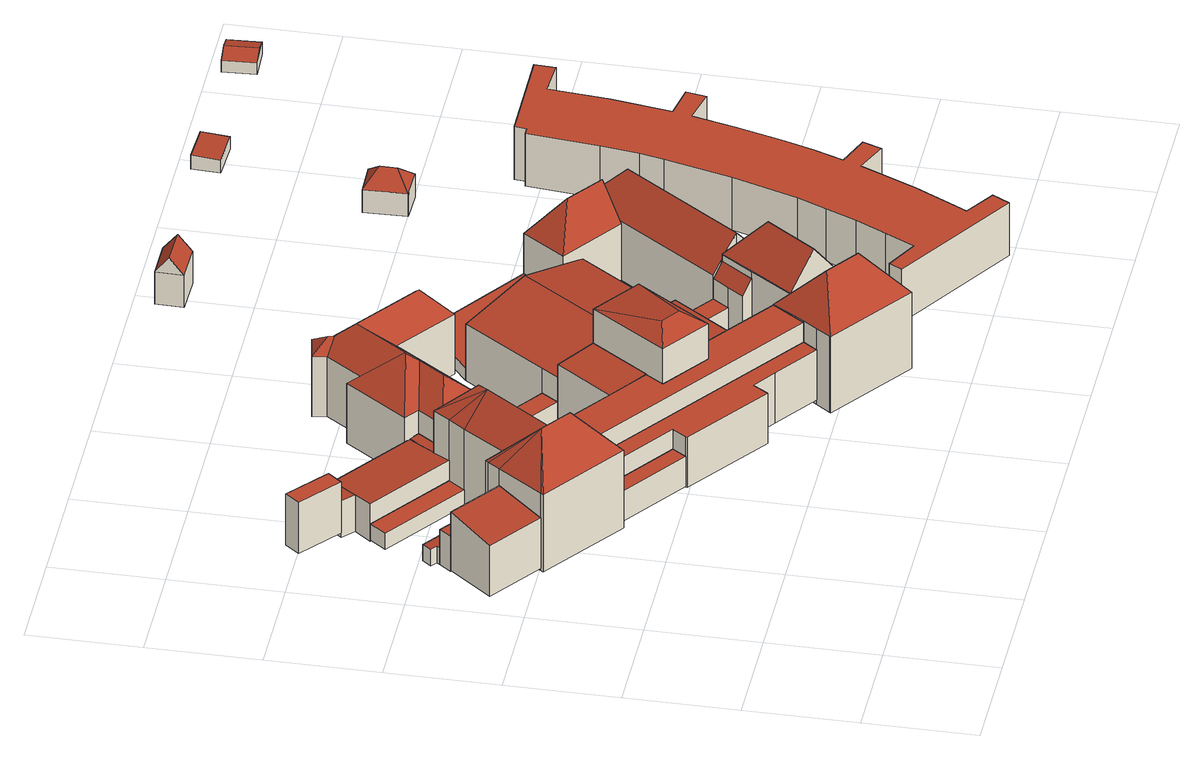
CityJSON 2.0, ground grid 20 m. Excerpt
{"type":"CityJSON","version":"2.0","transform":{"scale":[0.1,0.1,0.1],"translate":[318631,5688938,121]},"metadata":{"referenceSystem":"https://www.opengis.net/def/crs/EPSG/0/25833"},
"CityObjects":{
"building1":{"type":"Building","attributes":{"name":"Universitätsklinikum Leipzig","Dachtyp_tdc":"tdcPolyFlatRoof","Gemeindeschluessel":14713000,"Dachneigung":9.55,"QualitaetDacherkennung":46,"Geometrietyp2DReferenz":"3000","function":"31001_3051","roofType":"2100","measuredHeight":11.73},"geometry":[{"type":"MultiSurface","lod":"2","boundaries":[[[0,1,2,3]],[[1,4,5,2]],[[4,6,7,5]],[[6,0,3,7]],[[6,4,1,0]],[[3,2,5,7]]],"semantics":{"surfaces":[{"type":"WallSurface"},{"type":"RoofSurface"},{"type":"GroundSurface"}],"values":[0,0,0,0,1,2]}}]},
"building2":{"type":"Building","attributes":{"name":"Universitätsklinikum Leipzig","Dachtyp_tdc":"tdcPolyFlatRoof","Gemeindeschluessel":14713000,"Dachneigung":0,"QualitaetDacherkennung":53,"Geometrietyp2DReferenz":"3000","function":"31001_3051","roofType":"1000","measuredHeight":6.95},"geometry":[{"type":"MultiSurface","lod":"2","boundaries":[[[8,9,10,11]],[[9,12,13,10]],[[12,14,15,13]],[[14,8,11,15]],[[14,12,9,8]],[[11,10,13,15]]],"semantics":{"surfaces":[{"type":"WallSurface"},{"type":"RoofSurface"},{"type":"GroundSurface"}],"values":[0,0,0,0,1,2]}}]},
"building3":{"type":"Building","attributes":{"name":"Universitätsklinikum Leipzig","Dachtyp_tdc":"tdcPolyFlatRoof","Gemeindeschluessel":14713000,"Dachneigung":3.06,"QualitaetDacherkennung":63,"Geometrietyp2DReferenz":"3000","function":"31001_3051","roofType":"2100","measuredHeight":3.41},"geometry":[{"type":"MultiSurface","lod":"2","boundaries":[[[16,17,10,13]],[[17,18,19,10]],[[18,20,21,19]],[[20,22,23,21]],[[22,24,25,23]],[[24,26,27,25]],[[26,28,29,27]],[[28,16,13,29]],[[28,26,24,22,20,18,17,16]],[[13,10,19,21,23,25,27,29]]],"semantics":{"surfaces":[{"type":"WallSurface"},{"type":"RoofSurface"},{"type":"GroundSurface"}],"values":[0,0,0,0,0,0,0,0,1,2]}}]},
"building4":{"type":"Building","attributes":{"name":"Universitätsklinikum Leipzig","Dachtyp_tdc":"tdcPolyFlatRoof","Gemeindeschluessel":14713000,"Dachneigung":0,"QualitaetDacherkennung":56,"Geometrietyp2DReferenz":"3000","function":"31001_3051","roofType":"1000","measuredHeight":10.19},"geometry":[{"type":"MultiSurface","lod":"2","boundaries":[[[30,31,32,33]],[[31,34,35,32]],[[34,36,37,35]],[[36,38,39,37]],[[38,30,33,39]],[[38,36,34,31,30]],[[33,32,35,37,39]]],"semantics":{"surfaces":[{"type":"WallSurface"},{"type":"RoofSurface"},{"type":"GroundSurface"}],"values":[0,0,0,0,0,1,2]}}]},
"building5":{"type":"Building","attributes":{"name":"Universitätsklinikum Leipzig","Dachtyp_tdc":"tdcFreeFormRoof","Gemeindeschluessel":14713000,"Dachneigung":45.22,"QualitaetDacherkennung":53,"Geometrietyp2DReferenz":"3000","function":"31001_3051","roofType":"5000","measuredHeight":22.35},"geometry":[{"type":"MultiSurface","lod":"2","boundaries":[[[40,41,42,43]],[[41,44,45,42]],[[44,46,47,45]],[[46,48,49,47]],[[48,50,51,49]],[[50,52,53,51]],[[52,54,55,53]],[[54,56,57,55]],[[56,58,59,57]],[[58,60,61,59]],[[60,62,63,61]],[[62,64,65,63]],[[64,66,67,65]],[[66,68,69,67]],[[68,70,71,69]],[[70,72,73,71]],[[72,74,75,73]],[[74,76,77,75]],[[76,78,79,77]],[[78,40,43,79]],[[80,70,68]],[[80,72,70]],[[80,74,72]],[[80,76,74]],[[76,80,78]],[[81,82,80,68,66]],[[83,64,62]],[[84,64,83]],[[84,66,64]],[[66,84,81]],[[60,83,62]],[[83,60,58]],[[58,84,83]],[[56,84,58]],[[84,56,54]],[[82,81,84,54,52]],[[50,82,52]],[[50,85,82]],[[85,50,48]],[[46,85,48]],[[44,85,46]],[[41,85,44]],[[85,41,40]],[[80,82,85,40,78]],[[43,42,45,47,49,51,53,55,57,59,61,63,65,67,69,71,73,75,77,79]]],"semantics":{"surfaces":[{"type":"WallSurface"},{"type":"RoofSurface"},{"type":"GroundSurface"}],"values":[0,0,0,0,0,0,0,0,0,0,0,0,0,0,0,0,0,0,0,0,1,1,1,1,1,1,1,1,1,1,1,1,1,1,1,1,1,1,1,1,1,1,1,1,2]}}]},
"building6":{"type":"Building","attributes":{"name":"Universitätsklinikum Leipzig","Dachtyp_tdc":"tdcPolyFlatRoof","Gemeindeschluessel":14713000,"Dachneigung":0,"QualitaetDacherkennung":53,"Geometrietyp2DReferenz":"3000","function":"31001_3051","roofType":"1000","measuredHeight":3.16},"geometry":[{"type":"MultiSurface","lod":"2","boundaries":[[[86,87,88,89]],[[87,90,91,88]],[[90,92,93,91]],[[92,86,89,93]],[[92,90,87,86]],[[89,88,91,93]]],"semantics":{"surfaces":[{"type":"WallSurface"},{"type":"RoofSurface"},{"type":"GroundSurface"}],"values":[0,0,0,0,1,2]}}]},
"building7":{"type":"Building","attributes":{"name":"Universitätsklinikum Leipzig","Dachtyp_tdc":"tdcPolyFlatRoof","Gemeindeschluessel":14713000,"Dachneigung":0,"QualitaetDacherkennung":59,"Geometrietyp2DReferenz":"3000","function":"31001_3051","roofType":"1000","measuredHeight":6.05},"geometry":[{"type":"MultiSurface","lod":"2","boundaries":[[[94,95,96,97]],[[95,98,99,96]],[[98,100,101,99]],[[100,94,97,101]],[[100,98,95,94]],[[97,96,99,101]]],"semantics":{"surfaces":[{"type":"WallSurface"},{"type":"RoofSurface"},{"type":"GroundSurface"}],"values":[0,0,0,0,1,2]}}]},
"building8":{"type":"Building","attributes":{"name":"Universitätsklinikum Leipzig","Gemeindeschluessel":14713000,"Geometrietyp2DReferenz":"3000","function":"31001_3051","roofType":"9999"},"children":["building8-1","building8-2","building8-3"]},
"building8-1":{"type":"BuildingPart","attributes":{"Dachtyp_tdc":"tdcPolyFlatRoof","Dachneigung":3.06,"QualitaetDacherkennung":61,"Geometrietyp2DReferenz":"3000","roofType":"2100","measuredHeight":7.25},"parents":["building8"],"geometry":[{"type":"MultiSurface","lod":"2","boundaries":[[[102,103,104,105]],[[106,107,108,109]],[[106,110,111,107]],[[110,112,113,111]],[[112,102,105,113]],[[112,110,106,109,114,103,102]],[[105,104,108,107,111,113]],[[108,104,103,114,109]]],"semantics":{"surfaces":[{"type":"WallSurface"},{"type":"RoofSurface"},{"type":"GroundSurface"},{"type":"ClosureSurface"}],"values":[0,0,0,0,0,1,2,3]}}]},
"building8-2":{"type":"BuildingPart","attributes":{"Dachtyp_tdc":"tdcPolyFlatRoof","Dachneigung":3.13,"QualitaetDacherkennung":55,"Geometrietyp2DReferenz":"3000","roofType":"2100","measuredHeight":7.21},"parents":["building8"],"geometry":[{"type":"MultiSurface","lod":"2","boundaries":[[[115,116,117,118]],[[119,120,121,122,123]],[[120,115,118,121]],[[120,119,124,116,115]],[[118,117,122,121]],[[123,124,119]],[[122,117,116,124,123]]],"semantics":{"surfaces":[{"type":"WallSurface"},{"type":"RoofSurface"},{"type":"GroundSurface"},{"type":"ClosureSurface"}],"values":[0,0,0,1,2,0,3]}}]},
"building8-3":{"type":"BuildingPart","attributes":{"Dachtyp_tdc":"tdcPolyFlatRoof","Dachneigung":2.79,"QualitaetDacherkennung":72,"Geometrietyp2DReferenz":"3000","roofType":"2100","measuredHeight":7.44},"parents":["building8"],"geometry":[{"type":"MultiSurface","lod":"2","boundaries":[[[125,109,108,126]],[[127,128,104,103]],[[127,123,122,128]],[[129,130,131,117,116]],[[130,125,126,131]],[[130,129,124,123,127,103,114,109,125]],[[126,108,104,128,122,117,131]],[[103,104,108,109,114]],[[116,124,129]],[[117,122,123,124,116]]],"semantics":{"surfaces":[{"type":"WallSurface"},{"type":"RoofSurface"},{"type":"GroundSurface"},{"type":"ClosureSurface"}],"values":[0,0,0,0,0,1,2,3,0,3]}}]},
"building9":{"type":"Building","attributes":{"name":"Universitätsklinikum Leipzig","Dachtyp_tdc":"tdcPolyFlatRoof","Gemeindeschluessel":14713000,"Dachneigung":0,"QualitaetDacherkennung":62,"Geometrietyp2DReferenz":"3000","function":"31001_3051","roofType":"1000","measuredHeight":9.99},"geometry":[{"type":"MultiSurface","lod":"2","boundaries":[[[132,133,134,135]],[[133,136,137,134]],[[136,138,139,137]],[[138,140,141,139]],[[140,142,143,141]],[[142,144,145,143]],[[144,146,147,145]],[[146,148,149,147]],[[148,150,151,149]],[[150,152,153,151]],[[152,132,135,153]],[[152,150,148,146,144,142,140,138,136,133,132]],[[135,134,137,139,141,143,145,147,149,151,153]]],"semantics":{"surfaces":[{"type":"WallSurface"},{"type":"RoofSurface"},{"type":"GroundSurface"}],"values":[0,0,0,0,0,0,0,0,0,0,0,1,2]}}]},
"building10":{"type":"Building","attributes":{"name":"Universitätsklinikum Leipzig","Dachtyp_tdc":"tdcPolyFlatRoof","Gemeindeschluessel":14713000,"Dachneigung":0,"QualitaetDacherkennung":61,"Geometrietyp2DReferenz":"3000","function":"31001_3051","roofType":"1000","measuredHeight":14.05},"geometry":[{"type":"MultiSurface","lod":"2","boundaries":[[[154,155,156,157]],[[155,158,159,156]],[[158,160,161,159]],[[160,162,163,161]],[[162,164,165,163]],[[164,166,167,165]],[[166,168,169,167]],[[168,170,171,169]],[[170,172,173,171]],[[172,174,175,173]],[[174,154,157,175]],[[174,172,170,168,166,164,162,160,158,155,154]],[[157,156,159,161,163,165,167,169,171,173,175]]],"semantics":{"surfaces":[{"type":"WallSurface"},{"type":"RoofSurface"},{"type":"GroundSurface"}],"values":[0,0,0,0,0,0,0,0,0,0,0,1,2]}}]},
"building11":{"type":"Building","attributes":{"name":"Universitätsklinikum Leipzig","Dachtyp_tdc":"tdcPolyFlatRoof","Gemeindeschluessel":14713000,"Dachneigung":2.97,"QualitaetDacherkennung":73,"Geometrietyp2DReferenz":"3000","function":"31001_3051","roofType":"2100","measuredHeight":14.19},"geometry":[{"type":"MultiSurface","lod":"2","boundaries":[[[176,177,178,179]],[[177,180,181,178]],[[180,182,183,181]],[[182,176,179,183]],[[182,180,177,176]],[[179,178,181,183]]],"semantics":{"surfaces":[{"type":"WallSurface"},{"type":"RoofSurface"},{"type":"GroundSurface"}],"values":[0,0,0,0,1,2]}}]},
"building12":{"type":"Building","attributes":{"name":"Universitätsklinikum Leipzig","Dachtyp_tdc":"tdcPolyFlatRoof","Gemeindeschluessel":14713000,"Dachneigung":0,"QualitaetDacherkennung":63,"Geometrietyp2DReferenz":"3000","function":"31001_3051","roofType":"1000","measuredHeight":6.39},"geometry":[{"type":"MultiSurface","lod":"2","boundaries":[[[184,185,186,187]],[[185,188,189,186]],[[188,190,191,189]],[[190,192,193,191]],[[192,184,187,193]],[[192,190,188,185,184]],[[187,186,189,191,193]]],"semantics":{"surfaces":[{"type":"WallSurface"},{"type":"RoofSurface"},{"type":"GroundSurface"}],"values":[0,0,0,0,0,1,2]}}]},
"building13":{"type":"Building","attributes":{"name":"Universitätsklinikum Leipzig","Dachtyp_tdc":"tdcFreeFormRoof","Gemeindeschluessel":14713000,"Dachneigung":10.24,"QualitaetDacherkennung":43,"Geometrietyp2DReferenz":"3000","function":"31001_3051","roofType":"5000","measuredHeight":23.23},"geometry":[{"type":"MultiSurface","lod":"2","boundaries":[[[194,195,196,165]],[[195,197,198,196]],[[197,199,167,198]],[[199,194,165,167]],[[200,199,197]],[[201,195,194]],[[197,195,201,200]],[[199,200,201,194]],[[165,196,198,167]]],"semantics":{"surfaces":[{"type":"WallSurface"},{"type":"RoofSurface"},{"type":"GroundSurface"}],"values":[0,0,0,0,1,1,1,1,2]}}]},
"building14":{"type":"Building","attributes":{"name":"Universitätsklinikum Leipzig","Dachtyp_tdc":"tdcFreeFormRoof","Gemeindeschluessel":14713000,"Dachneigung":42.88,"QualitaetDacherkennung":9,"Geometrietyp2DReferenz":"3000","function":"31001_3051","roofType":"5000","measuredHeight":18.18},"geometry":[{"type":"MultiSurface","lod":"2","boundaries":[[[202,203,204,205]],[[203,206,207,204]],[[206,208,209,207]],[[208,210,211,209]],[[210,212,213,211]],[[212,214,215,213]],[[214,216,217,215]],[[216,218,219,217]],[[218,220,221,219]],[[220,222,223,221]],[[222,224,225,223]],[[224,226,227,225]],[[226,228,229,227]],[[228,230,231,229]],[[230,232,233,231]],[[232,234,235,233]],[[234,236,237,235]],[[236,202,205,237]],[[238,234,232]],[[239,240,238,232,230]],[[241,242,239,230,228]],[[243,241,228,226]],[[244,243,226,224]],[[245,244,224,222]],[[246,245,222,220]],[[247,246,220,218]],[[248,249,250,247,218,216]],[[249,248,214,212]],[[250,249,212,210]],[[251,242,241,243,244,245,246,247,250,210,208]],[[252,251,208,206]],[[206,203,202,252]],[[240,239,242,251,252,202,236]],[[238,240,236,234]],[[214,248,216]],[[205,204,207,209,211,213,215,217,219,221,223,225,227,229,231,233,235,237]]],"semantics":{"surfaces":[{"type":"WallSurface"},{"type":"RoofSurface"},{"type":"GroundSurface"}],"values":[0,0,0,0,0,0,0,0,0,0,0,0,0,0,0,0,0,0,1,1,1,1,1,1,1,1,1,1,1,1,1,1,1,1,0,2]}}]},
"building15":{"type":"Building","attributes":{"name":"Universitätsklinikum Leipzig","Dachtyp_tdc":"tdcPolyFlatRoof","Gemeindeschluessel":14713000,"Dachneigung":3.13,"QualitaetDacherkennung":74,"Geometrietyp2DReferenz":"3000","function":"31001_3051","roofType":"2100","measuredHeight":14.19},"geometry":[{"type":"MultiSurface","lod":"2","boundaries":[[[253,254,169,171]],[[254,255,198,169]],[[255,256,257,198]],[[256,253,171,257]],[[256,255,254,253]],[[171,169,198,257]]],"semantics":{"surfaces":[{"type":"WallSurface"},{"type":"RoofSurface"},{"type":"GroundSurface"}],"values":[0,0,0,0,1,2]}}]},
"building16":{"type":"Building","attributes":{"name":"Universitätsklinikum Leipzig","Dachtyp_tdc":"tdcGableRoof","Gemeindeschluessel":14713000,"Dachneigung":13.25,"QualitaetDacherkennung":64,"Geometrietyp2DReferenz":"3000","function":"31001_3051","roofType":"3100","measuredHeight":14.42},"geometry":[{"type":"MultiSurface","lod":"2","boundaries":[[[258,259,260,261]],[[259,262,263,260]],[[262,264,265,263]],[[264,266,267,265]],[[266,268,193,267]],[[268,269,191,193]],[[269,270,271,191]],[[270,272,273,271]],[[272,274,275,273]],[[274,276,277,275]],[[276,278,279,277]],[[278,258,261,279]],[[274,272,270,269,268,266,264]],[[264,262,259,258,278,276,274]],[[261,260,263,265,267,193,191,271,273,275,277,279]]],"semantics":{"surfaces":[{"type":"WallSurface"},{"type":"RoofSurface"},{"type":"GroundSurface"}],"values":[0,0,0,0,0,0,0,0,0,0,0,0,1,1,2]}}]},
"building17":{"type":"Building","attributes":{"name":"Universitätsklinikum Leipzig","Dachtyp_tdc":"tdcPolyFlatRoof","Gemeindeschluessel":14713000,"Dachneigung":0,"QualitaetDacherkennung":62,"Geometrietyp2DReferenz":"3000","function":"31001_3051","roofType":"1000","measuredHeight":6.31},"geometry":[{"type":"MultiSurface","lod":"2","boundaries":[[[280,281,282,283]],[[281,284,285,282]],[[281,280,286,284]],[[285,287,283,282]],[[284,286,287,285]],[[286,280,283,287]]],"semantics":{"surfaces":[{"type":"WallSurface"},{"type":"RoofSurface"},{"type":"GroundSurface"}],"values":[0,0,1,2,0,0]}}]},
"building18":{"type":"Building","attributes":{"name":"Universitätsklinikum Leipzig","Dachtyp_tdc":"tdcPolyFlatRoof","Gemeindeschluessel":14713000,"Dachneigung":0,"QualitaetDacherkennung":74,"Geometrietyp2DReferenz":"3000","function":"31001_3051","roofType":"1000","measuredHeight":2.49},"geometry":[{"type":"MultiSurface","lod":"2","boundaries":[[[288,289,277,279]],[[289,290,273,277]],[[290,291,271,273]],[[291,292,293,271]],[[292,294,295,293]],[[294,296,297,295]],[[296,298,299,297]],[[298,300,301,299]],[[300,288,279,301]],[[300,298,296,294,292,291,290,289,288]],[[279,277,273,271,293,295,297,299,301]]],"semantics":{"surfaces":[{"type":"WallSurface"},{"type":"RoofSurface"},{"type":"GroundSurface"}],"values":[0,0,0,0,0,0,0,0,0,1,2]}}]},
"building19":{"type":"Building","attributes":{"name":"Universitätsklinikum Leipzig","Gemeindeschluessel":14713000,"Geometrietyp2DReferenz":"3000","function":"31001_3051","roofType":"9999"},"children":["building19-1","building19-2","building19-3","building19-4","building19-5"]},
"building19-1":{"type":"BuildingPart","attributes":{"Dachtyp_tdc":"tdcFreeFormRoof","Dachneigung":48.96,"QualitaetDacherkennung":51,"Geometrietyp2DReferenz":"3000","roofType":"5000","measuredHeight":17.79},"parents":["building19"],"geometry":[{"type":"MultiSurface","lod":"2","boundaries":[[[302,303,304,305,306]],[[303,307,308,304]],[[307,309,310,308]],[[311,312,313,314,315,316]],[[317,318,309,307,303,319]],[[303,302,319]],[[302,320,321,312,311,322,323,317,319]],[[305,304,308,310,324,325,315,314]],[[326,318,317]],[[324,310,309,318,326]],[[311,316,327,322]],[[323,326,317]],[[324,326,323,322,327,325]],[[316,315,325,327]],[[306,320,302]],[[313,312,321]],[[306,305,314,313]],[[306,313,321,320]]],"semantics":{"surfaces":[{"type":"WallSurface"},{"type":"RoofSurface"},{"type":"GroundSurface"},{"type":"ClosureSurface"}],"values":[0,0,0,0,1,1,1,2,0,3,0,0,3,3,0,0,3,3]}}]},
"building19-2":{"type":"BuildingPart","attributes":{"Dachtyp_tdc":"tdcHipRoof","Dachneigung":47.22,"QualitaetDacherkennung":66,"Geometrietyp2DReferenz":"3000","roofType":"3200","measuredHeight":22.32},"parents":["building19"],"geometry":[{"type":"MultiSurface","lod":"2","boundaries":[[[328,329,330,331]],[[329,332,333,330]],[[332,334,335,333]],[[334,336,337,335]],[[336,338,339,337]],[[338,340,341,339]],[[340,342,343,341]],[[328,331,344,345]],[[340,338,336,334,332,346]],[[329,328,347]],[[332,329,347,346]],[[328,345,348,342,340,346,347]],[[331,330,333,335,337,339,341,343,344]],[[345,344,343,342]],[[345,342,348]]],"semantics":{"surfaces":[{"type":"WallSurface"},{"type":"RoofSurface"},{"type":"GroundSurface"},{"type":"ClosureSurface"}],"values":[0,0,0,0,0,0,0,0,1,1,1,1,2,3,3]}}]},
"building19-3":{"type":"BuildingPart","attributes":{"Dachtyp_tdc":"tdcHipAndGableRoof","Dachneigung":54.88,"QualitaetDacherkennung":74,"Geometrietyp2DReferenz":"3000","roofType":"5000","measuredHeight":17.82},"parents":["building19"],"geometry":[{"type":"MultiSurface","lod":"2","boundaries":[[[313,349,350,314]],[[349,351,352,350]],[[351,306,305,352]],[[351,349,353]],[[349,313,321,354,353]],[[306,351,353,354,320]],[[314,350,352,305]],[[314,305,306,313]],[[354,321,320]],[[320,321,313,306]]],"semantics":{"surfaces":[{"type":"WallSurface"},{"type":"RoofSurface"},{"type":"GroundSurface"},{"type":"ClosureSurface"}],"values":[0,0,0,1,1,1,2,3,0,3]}}]},
"building19-4":{"type":"BuildingPart","attributes":{"Dachtyp_tdc":"tdcHipAndGableRoof","Dachneigung":52.09,"QualitaetDacherkennung":68,"Geometrietyp2DReferenz":"3000","roofType":"5000","measuredHeight":21.6},"parents":["building19"],"geometry":[{"type":"MultiSurface","lod":"2","boundaries":[[[342,355,356,357,343]],[[358,310,309]],[[358,359,360,310]],[[359,345,344,360]],[[361,362,359,358]],[[361,363,364,365,362]],[[345,359,362,365,348]],[[342,364,363,355]],[[355,363,361,366]],[[366,361,358,318,326,323]],[[343,357,325,324,310,360,344]],[[327,356,355,366,322]],[[327,325,357,356]],[[323,322,366]],[[309,318,358]],[[310,324,326,318,309]],[[324,325,327,322,323,326]],[[343,344,345,342]],[[348,365,364,342]],[[345,348,342]]],"semantics":{"surfaces":[{"type":"WallSurface"},{"type":"RoofSurface"},{"type":"GroundSurface"},{"type":"ClosureSurface"}],"values":[0,0,0,0,1,1,1,0,0,0,2,0,3,0,0,3,3,3,0,3]}}]},
"building19-5":{"type":"BuildingPart","attributes":{"Dachtyp_tdc":"tdcPolyFlatRoof","Dachneigung":51.27,"QualitaetDacherkennung":50,"Geometrietyp2DReferenz":"3000","roofType":"2100","measuredHeight":13.64},"parents":["building19"],"geometry":[{"type":"MultiSurface","lod":"2","boundaries":[[[367,368,369,370]],[[368,316,315,369]],[[356,367,370,357]],[[356,327,316,368,367]],[[370,369,315,325,357]],[[325,315,316,327]],[[357,325,327,356]]],"semantics":{"surfaces":[{"type":"WallSurface"},{"type":"RoofSurface"},{"type":"GroundSurface"},{"type":"ClosureSurface"}],"values":[0,0,0,1,2,3,3]}}]},
"building20":{"type":"Building","attributes":{"Dachtyp_tdc":"tdcFreeFormRoof","Gemeindeschluessel":14713000,"Dachneigung":51.52,"QualitaetDacherkennung":4,"Geometrietyp2DReferenz":"3000","function":"31001_9998","roofType":"5000","measuredHeight":9.5},"geometry":[{"type":"MultiSurface","lod":"2","boundaries":[[[371,372,373,374]],[[372,375,376,373]],[[375,377,378,376]],[[377,371,374,378]],[[379,380,377,375]],[[379,375,372]],[[380,379,372,371]],[[380,371,377]],[[374,373,376,378]]],"semantics":{"surfaces":[{"type":"WallSurface"},{"type":"RoofSurface"},{"type":"GroundSurface"}],"values":[0,0,0,0,1,0,1,0,2]}}]},
"building21":{"type":"Building","attributes":{"name":"Universitätsklinikum Leipzig","Dachtyp_tdc":"tdcPolyFlatRoof","Gemeindeschluessel":14713000,"Dachneigung":0,"QualitaetDacherkennung":56,"Geometrietyp2DReferenz":"3000","function":"31001_3051","roofType":"1000","measuredHeight":10.48},"geometry":[{"type":"MultiSurface","lod":"2","boundaries":[[[381,382,383,384]],[[382,385,386,383]],[[385,387,388,386]],[[387,389,390,388]],[[389,391,392,390]],[[391,393,394,392]],[[393,395,396,394]],[[395,397,398,396]],[[397,399,400,398]],[[399,401,402,400]],[[401,403,404,402]],[[403,405,406,404]],[[405,407,408,406]],[[407,409,410,408]],[[409,411,412,410]],[[411,413,414,412]],[[413,415,416,414]],[[415,417,418,416]],[[417,419,420,418]],[[419,421,422,420]],[[421,423,424,422]],[[423,425,426,424]],[[425,427,428,426]],[[427,429,430,428]],[[429,431,432,430]],[[431,433,434,432]],[[433,435,436,434]],[[435,437,438,436]],[[437,439,440,438]],[[439,441,442,440]],[[441,443,444,442]],[[443,445,446,444]],[[445,447,448,446]],[[447,381,384,448]],[[447,445,443,441,439,437,435,433,431,429,427,425,423,421,419,417,415,413,411,409,407,405,403,401,399,397,395,393,391,389,387,385,382,381]],[[384,383,386,388,390,392,394,396,398,400,402,404,406,408,410,412,414,416,418,420,422,424,426,428,430,432,434,436,438,440,442,444,446,448]]],"semantics":{"surfaces":[{"type":"WallSurface"},{"type":"RoofSurface"},{"type":"GroundSurface"}],"values":[0,0,0,0,0,0,0,0,0,0,0,0,0,0,0,0,0,0,0,0,0,0,0,0,0,0,0,0,0,0,0,0,0,0,1,2]}}]},
"building22":{"type":"Building","attributes":{"Dachtyp_tdc":"tdcFreeFormRoof","Gemeindeschluessel":14713000,"Dachneigung":44.4,"QualitaetDacherkennung":93,"Geometrietyp2DReferenz":"3000","function":"31001_9998","roofType":"5000","measuredHeight":7.45},"geometry":[{"type":"MultiSurface","lod":"2","boundaries":[[[449,450,451,452]],[[450,453,454,451]],[[453,455,456,454]],[[455,457,458,456]],[[457,449,452,458]],[[450,449,459,460,453]],[[457,461,462]],[[459,449,457,462]],[[460,459,462,461,455]],[[455,453,460]],[[457,455,461]],[[452,451,454,456,458]]],"semantics":{"surfaces":[{"type":"WallSurface"},{"type":"RoofSurface"},{"type":"GroundSurface"}],"values":[0,0,0,0,0,1,1,1,1,0,0,2]}}]},
"building23":{"type":"Building","attributes":{"Dachtyp_tdc":"tdcPolyFlatRoof","Gemeindeschluessel":14713000,"Dachneigung":3.3,"QualitaetDacherkennung":72,"Geometrietyp2DReferenz":"3000","function":"31001_9998","roofType":"2100","measuredHeight":2.73},"geometry":[{"type":"MultiSurface","lod":"2","boundaries":[[[463,464,465,466]],[[464,467,468,465]],[[467,469,470,468]],[[469,463,466,470]],[[469,467,464,463]],[[466,465,468,470]]],"semantics":{"surfaces":[{"type":"WallSurface"},{"type":"RoofSurface"},{"type":"GroundSurface"}],"values":[0,0,0,0,1,2]}}]},
"building24":{"type":"Building","attributes":{"Dachtyp_tdc":"tdcGableRoof","Gemeindeschluessel":14713000,"Dachneigung":14.52,"QualitaetDacherkennung":56,"Geometrietyp2DReferenz":"3000","function":"31001_9998","roofType":"3100","measuredHeight":3.14},"geometry":[{"type":"MultiSurface","lod":"2","boundaries":[[[471,472,473,474]],[[472,475,476,473]],[[475,477,478,476]],[[477,471,474,478]],[[475,472,479]],[[471,477,480]],[[472,471,480,479]],[[477,475,479,480]],[[474,473,476,478]]],"semantics":{"surfaces":[{"type":"WallSurface"},{"type":"RoofSurface"},{"type":"GroundSurface"}],"values":[0,0,0,0,0,0,1,1,2]}}]}
},
"vertices":[
[6,659,137],[68,736,153],[68,736,36],[6,659,36],[158,671,153],[158,671,36],[101,591,137],[101,591,36],
[68,736,104],[85,757,104],[85,757,34],[68,736,34],[174,693,104],[174,693,34],[158,671,104],[158,671,34],
[174,693,68],[85,757,68],[89,763,67],[89,763,34],[79,771,67],[79,771,34],[91,787,66],[91,787,34],[206,705,66],[206,705,34],[193,687,67],[193,687,34],[178,698,67],[178,698,34],
[67,990,141],[88,1016,141],[88,1016,39],[67,990,39],[157,959,141],[157,959,39],[159,957,141],[159,957,39],[138,932,141],[138,932,39],
[98,587,186],[101,591,186],[101,591,32],[98,587,32],[158,671,186],[158,671,32],[174,693,186],[174,693,32],[178,698,186],[178,698,32],[193,687,186],[193,687,32],[209,675,186],[209,675,32],[261,749,186],[261,749,32],[283,778,186],[283,778,32],[304,808,186],[304,808,32],[321,796,186],[321,796,32],[390,747,186],[390,747,32],[349,690,186],[349,690,32],[295,615,186],[295,615,32],[327,592,186],[327,592,32],[305,560,186],[305,560,32],[286,534,186],[286,534,32],[267,507,186],[267,507,32],[250,482,186],[250,482,32],[248,480,186],[248,480,32],[243,568,255],[222,602,239],[226,580,255],[316,735,239],[305,719,240],[188,607,255],
[283,778,65],[261,749,65],[261,749,33],[283,778,33],[113,854,65],[113,854,33],[136,883,65],[136,883,33],
[250,482,103],[267,507,103],[267,507,43],[250,482,43],[386,423,103],[386,423,43],[368,398,103],[368,398,43],
[170,975,100],[195,957,100],[195,957,30],[170,975,30],[138,932,103],[138,932,30],[160,913,30],[160,913,103],[159,957,101],[159,957,30],[157,959,101],[157,959,30],[166,920,102],
[321,796,102],[304,808,101],[304,808,30],[321,796,30],[339,855,101],[355,843,102],[355,843,30],[339,855,30],[339,855,100],[324,835,101],
[136,883,105],[136,883,30],[330,861,100],[330,861,30],[304,808,103],[283,778,105],[283,778,30],
[367,396,142],[368,398,142],[368,398,42],[367,396,42],[386,423,142],[386,423,42],[267,507,142],[267,507,42],[286,534,142],[286,534,42],[674,258,142],[674,258,42],[655,232,142],[655,232,42],[577,287,142],[577,287,42],[536,316,142],[536,316,42],[519,291,142],[519,291,42],[517,289,142],[517,289,42],
[286,534,181],[305,560,181],[305,560,41],[286,534,41],[327,592,181],[327,592,41],[412,532,181],[412,532,41],[479,485,181],[479,485,41],[457,453,181],[457,453,41],[542,393,181],[542,393,41],[564,424,181],[564,424,41],[631,376,181],[631,376,41],[715,316,181],[715,316,41],[674,258,181],[674,258,41],
[479,485,182],[412,532,178],[412,532,40],[479,485,40],[485,634,178],[485,634,40],[551,587,182],[551,587,40],
[385,705,103],[406,735,103],[406,735,39],[385,705,39],[478,684,103],[478,684,39],[506,664,103],[506,664,39],[485,634,103],[485,634,39],
[457,453,251],[551,587,250],[551,587,41],[636,527,250],[636,527,41],[542,393,251],[538,441,273],[505,464,273],
[694,910,148],[692,908,148],[692,908,29],[694,910,29],[640,835,148],[640,835,29],[532,912,148],[532,912,29],[406,735,148],[406,735,29],[385,705,148],[385,705,29],[365,678,148],[365,678,29],[349,690,148],[349,690,29],[390,747,148],[390,747,29],[321,796,148],[321,796,29],[355,843,148],[355,843,29],[330,861,148],[330,861,29],[410,973,148],[410,973,29],[435,955,148],[435,955,29],[480,1019,148],[480,1019,29],[476,1044,148],[476,1044,29],[526,1053,148],[526,1053,29],[530,1028,148],[530,1028,29],[505,1023,172],[507,1012,172],[507,1013,172],[447,882,197],[513,976,197],[425,879,211],[424,877,211],[428,855,197],[394,808,197],[404,749,158],[357,684,158],[377,711,158],[398,741,158],[521,977,191],[637,894,191],
[631,376,178],[564,424,182],[636,527,182],[704,478,178],[704,478,41],
[725,509,153],[704,478,153],[704,478,39],[725,509,39],[636,527,172],[636,527,39],[595,556,184],[595,556,39],[551,587,171],[551,587,39],[485,634,152],[506,664,152],[610,811,152],[610,811,39],[619,805,154],[619,805,39],[720,733,184],[720,733,39],[822,662,155],[822,662,39],[829,656,153],[829,656,39],
[804,408,103],[704,478,103],[704,478,40],[804,408,40],[725,509,103],[725,509,40],[825,437,103],[825,437,40],
[829,656,64],[822,662,64],[619,805,64],[610,811,64],[640,835,64],[640,835,39],[692,908,64],[692,908,39],[709,896,64],[709,896,39],[896,767,64],[896,767,39],[842,691,64],[842,691,39],
[1005,690,150],[1091,629,150],[1091,629,33],[1005,690,33],[1005,690,144],[1070,599,150],[1070,599,33],[910,376,150],[910,376,33],[825,437,150],[951,614,150],[951,614,145],[951,614,33],[825,437,33],[825,437,144],[868,406,210],[888,392,182],[1017,616,210],[1003,686,150],[953,617,150],[842,425,173],[848,421,182],[868,406,33],[842,425,33],[868,406,182],[842,425,169],
[866,209,182],[787,98,185],[787,98,33],[866,209,33],[636,205,185],[636,205,33],[637,207,185],[637,207,33],[655,232,184],[655,232,33],[674,258,184],[674,258,33],[715,316,182],[715,316,33],[748,293,182],[748,293,33],[834,232,33],[834,232,182],[722,228,256],[781,186,256],[833,232,182],
[842,691,145],[842,691,33],[896,767,144],[896,767,33],[913,698,211],[978,651,211],
[801,368,182],[801,368,169],[801,368,33],[910,376,182],[928,363,182],[928,363,33],[842,425,183],[855,351,248],[801,368,184],[748,293,184],[791,262,248],[842,425,182],
[784,380,143],[804,408,143],[804,408,33],[784,380,33],
[804,1304,103],[734,1305,103],[734,1305,39],[804,1304,39],[735,1355,103],[735,1355,39],[805,1354,103],[805,1354,39],[734,1330,134],[804,1329,134],
[1307,276,110],[1294,242,110],[1294,242,5],[1307,276,5],[1238,266,110],[1238,266,5],[1193,167,110],[1193,167,5],[1142,72,110],[1142,72,5],[1195,38,110],[1195,38,5],[1178,8,110],[1178,8,5],[1178,7,110],[1178,7,5],[955,146,110],[955,146,5],[969,169,110],[969,169,5],[1026,139,110],[1026,139,5],[1054,191,110],[1054,191,5],[1081,245,110],[1081,245,5],[1106,300,110],[1106,300,5],[1128,352,110],[1128,352,5],[1167,469,110],[1167,469,5],[1198,588,110],[1198,588,5],[1207,631,110],[1207,631,5],[1217,699,110],[1217,699,5],[1230,827,110],[1230,827,5],[1243,827,110],[1243,827,5],[1246,848,110],[1246,848,5],[1429,849,110],[1429,849,5],[1427,811,110],[1427,811,5],[1364,815,110],[1364,815,5],[1354,707,110],[1354,707,5],[1337,600,110],[1337,600,5],[1397,589,110],[1397,589,5],[1390,553,110],[1390,553,5],[1330,566,110],[1330,566,5],[1312,491,110],[1312,491,5],[1289,409,110],[1289,409,5],[1271,353,110],[1271,353,5],[1250,298,110],[1250,298,5],
[1114,989,87],[1060,990,87],[1060,990,41],[1114,989,41],[1057,990,87],[1057,990,41],[1054,1067,86],[1054,1067,41],[1114,1068,87],[1114,1068,41],[1085,1013,116],[1056,990,87],[1055,1067,86],[1085,1043,116],
[1197,1364,69],[1195,1314,66],[1195,1314,41],[1197,1364,41],[1125,1317,66],[1125,1317,41],[1127,1367,69],[1127,1367,41],
[1471,1372,66],[1474,1312,66],[1474,1312,42],[1471,1372,42],[1414,1309,65],[1414,1309,42],[1411,1369,65],[1411,1369,42],[1446,1311,73],[1443,1371,73]
]}
